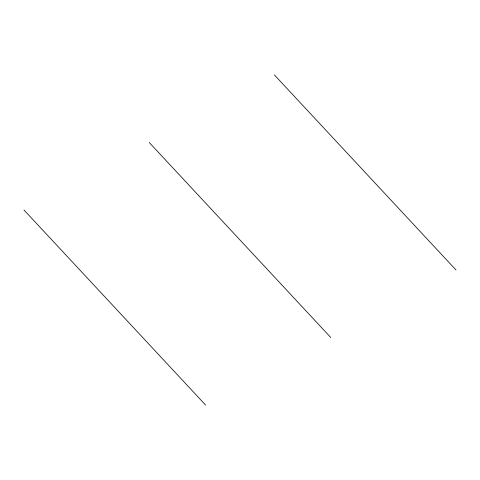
<?xml version="1.0" encoding="UTF-8"?>
<svg xmlns="http://www.w3.org/2000/svg" width="480" height="480" viewBox="0 0 480 480"><rect width="100%" height="100%" fill="white"/><g stroke="black" fill="none" stroke-linecap="round" stroke-linejoin="round"><path stroke-width="0.72" d="M274.452 74.994L456 269.988M149.226 142.5L330.774 337.5M24 210.012L205.548 405.006"/></g></svg>
